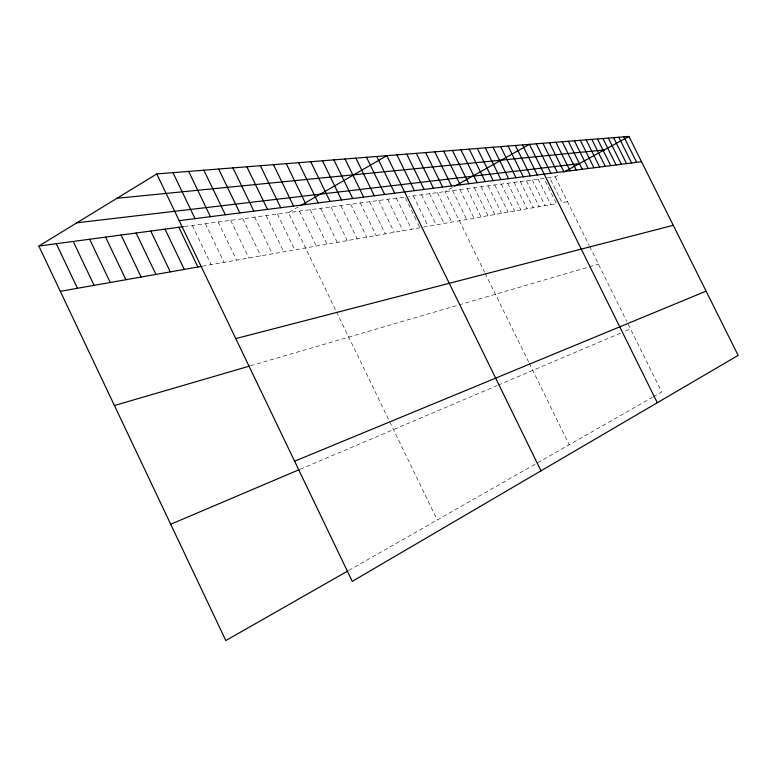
<?xml version="1.0" encoding="UTF-8"?>
<svg xmlns="http://www.w3.org/2000/svg" width="777" height="777" viewBox="0 0 777 777"><rect width="100%" height="100%" fill="white"/><g stroke="black" fill="none" stroke-linecap="round" stroke-linejoin="round"><path stroke-width="0.58" stroke-dasharray="3.88 2.91" d="M298.358 206.867L288.432 212.607L336.004 310.829M348.756 570.454L535.508 463.976M537.519 462.83L652.321 397.377M653.272 396.833L661.742 392.006L627.272 322.406M452.399 187.49L445.036 191.618L484.576 272.183M547.358 177.904L555.196 176.855L560.178 174.116M300.184 469.25L497.154 385.547M498.212 385.091L620.532 333.119M625.553 330.983L630.487 328.885M250.524 365.782L457.876 305.225M458.993 304.905L598.436 264.18M202.311 266.22L419.988 227.748M423.504 227.127L556.468 203.632L543.958 178.36L408.527 196.513M567.492 201.69L562.024 202.651L549.621 177.603M184.47 226.544L404.943 196.989M555.196 176.855L589.141 245.406M589.656 246.445L626.738 321.319M538.189 179.137L550.806 204.633M532.323 179.924L545.036 205.652M526.34 180.72L539.17 206.692M520.25 181.536L533.197 207.75M514.053 182.372L527.107 208.819M507.731 183.217L520.901 209.916M501.291 184.081L514.578 211.033M494.735 184.955L508.139 212.17M488.043 185.858L501.573 213.335M481.225 186.771L494.881 214.52M474.271 187.704L488.053 215.724M467.181 188.646L481.099 216.948M459.945 189.617L473.999 218.211M452.573 190.608L466.754 219.483M485.091 273.232L528.778 362.267M529.273 363.286L569.24 444.745M437.354 192.647L451.806 222.125M429.506 193.696L444.104 223.485M421.493 194.774L436.237 224.883M413.306 195.872L428.195 226.301M405.468 198.048L417.395 222.445M417.919 223.504L419.473 226.69M396.406 198.135L411.596 229.234M387.674 199.31L403.02 230.75M378.749 200.505L394.26 232.294M369.619 201.729L385.295 233.877M360.275 202.982L376.126 235.499M350.728 204.254L366.744 237.16M340.948 205.565L357.138 238.86M330.944 206.905L347.319 240.588M320.697 208.285L337.247 242.375M310.208 209.693L326.942 244.192M299.456 211.13L316.385 246.056M336.509 311.878L437.276 519.988M277.447 214.083L294.765 249.873M266.19 215.588L283.712 251.835M254.652 217.133L272.377 253.836M242.822 218.716L260.751 255.886M230.682 220.347L248.825 257.993M218.23 222.018L236.587 260.159M205.449 223.727L224.029 262.373M192.327 225.485L211.14 264.656"/><path stroke-width="1.17" d="M347.717 571.046L225.816 640.549L38.85 246.056L156.769 173.941L628.933 136.451L738.15 355.38L352.263 581.361L156.769 173.941M300.34 205.72L386.849 155.672L540.996 470.833M454.506 186.315L529.438 144.347L657.303 402.729M564.17 171.931L628.933 136.451M170.707 524.261L299.087 469.716M294.619 461.217L706.108 291.152M114.433 405.526L249.378 366.122M235.771 338.587L673.261 225.301M60.295 291.317L201.204 266.414M38.85 246.056L183.343 226.69M179.186 220.658L641.53 161.713M76.865 222.805L579.215 163.685M116.948 198.29L604.292 149.951M623.921 136.849L636.625 162.335M618.813 137.247L631.633 162.976M613.616 137.665L626.553 163.626M608.323 138.083L621.377 164.287M602.933 138.51L616.093 164.957M597.445 138.947L610.722 165.637M591.841 139.394L605.244 166.336M586.14 139.85L599.669 167.045M580.332 140.307L593.978 167.774M574.397 140.783L588.179 168.512M568.356 141.259L582.264 169.269M562.198 141.744L576.233 170.037M555.905 142.249L570.075 170.823M549.494 142.754L563.801 171.62M542.938 143.279L557.391 172.436M536.256 143.803L550.854 173.271M522.465 144.901L537.354 174.99M515.355 145.464L530.39 175.884M508.08 146.047L523.271 176.787M500.65 146.639L515.996 177.719M493.055 147.241L508.566 178.661M485.295 147.853L500.971 179.633M477.36 148.485L493.191 180.623M469.24 149.126L485.246 181.633M460.926 149.786L477.117 182.673M452.428 150.466L468.793 183.731M443.725 151.156L460.266 184.819M434.809 151.865L451.544 185.936M425.679 152.583L442.608 187.072M416.326 153.331L433.449 188.238M406.75 154.089L424.067 189.442M396.921 154.876L414.442 190.666M376.787 156.468L394.726 193.182M366.482 157.284L384.634 194.464M355.905 158.129L374.281 195.785M345.056 158.994L363.646 197.144M333.916 159.877L352.739 198.533M322.474 160.781L341.54 199.961M310.732 161.713L330.031 201.428M298.659 162.675L318.211 202.933M286.257 163.656L306.06 204.487M273.494 164.675L293.56 206.08M260.373 165.715L280.701 207.712M246.863 166.783L267.463 209.401M232.954 167.89L253.846 211.14M218.638 169.027L239.811 212.927M203.875 170.202L225.349 214.773M188.656 171.406L210.431 216.676M172.96 172.659L195.056 218.638M178.846 227.292L197.892 266.997M165.006 229.147L184.285 269.405M150.767 231.06L170.299 271.872M136.13 233.022L155.924 274.417M121.086 235.033L141.123 277.03M105.594 237.111L125.903 279.72M89.646 239.248L110.227 282.488M73.223 241.453L94.085 285.344M56.294 243.716L77.447 288.277"/></g></svg>
